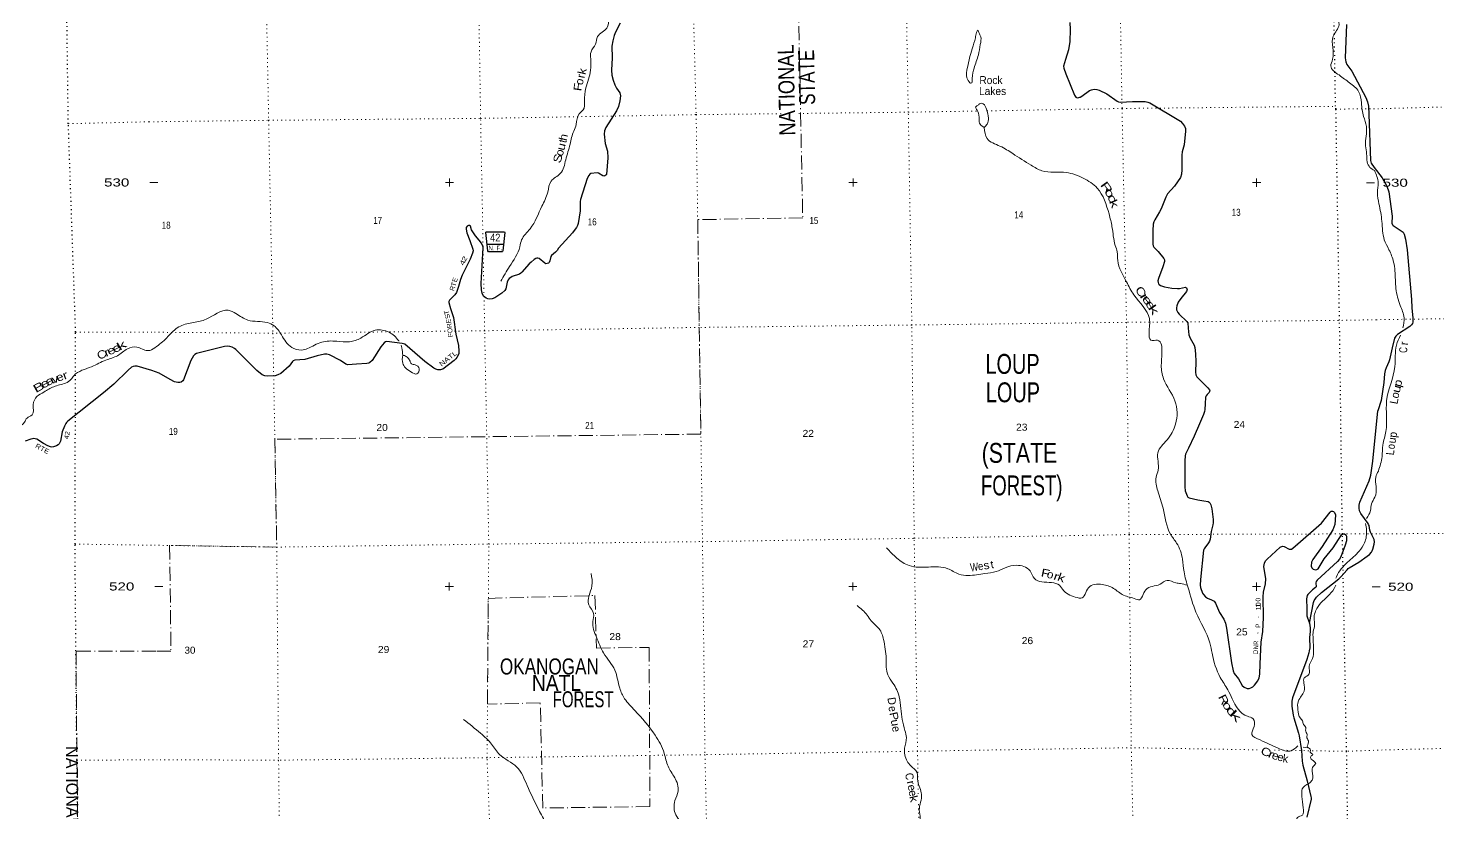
# Model space of a CAD drawing. Header units: feet. Extents: x 244583 to 493183, y 184934 to 372822.
# Drawn here: x 272346 to 307571, y 334633 to 354219 of the extents above; entities that cross this region are included whole.
import ezdxf
from ezdxf.enums import TextEntityAlignment as Align

# ---------------------------------------------------------------- set-up
doc = ezdxf.new("R2010")
doc.units = ezdxf.units.FT
doc.header["$LTSCALE"] = 70
doc.linetypes.add('DOT_DASHED', pattern=[7.7, 5, -1.2, 0.3, -1.2])
doc.linetypes.add('DOTTED', pattern=[1.5, 0.3, -1.2])
for name, color, linetype, lineweight in [('29', 7, 'Continuous', 25), ('30', 7, 'Continuous', 25), ('39', 7, 'Continuous', 13), ('44', 7, 'DOT_DASHED', 13), ('5', 7, 'Continuous', 13), ('6', 7, 'DOTTED', 25), ('7', 7, 'DOTTED', 13)]:
    doc.layers.add(name, color=color, linetype=linetype, lineweight=lineweight)
doc.layers.add('41', color=7, linetype='Continuous')

msp = doc.modelspace()

# ---------------------------------------------------------------- linework, layer by layer
at = {"layer": '29'}
for points in [[(298374.76, 354361.26), (298385.4, 354184.15), (298374.76, 353890.26), (298340.64, 353681.11), (298268.53, 353441.36), (298217.34, 353268.68), (298223.46, 353223.71), (298271.43, 353084.71), (298488.03, 352544.32), (298521.85, 352498.29), (298555.47, 352481.47), (298597.5, 352487.77), (298628.27, 352501.71), (298631.12, 352498.29), (298673.14, 352521.41), (298869.59, 352663.35), (298912.69, 352683.32), (298979.94, 352693.83), (299047.18, 352691.73), (299107.8, 352673.75), (299301.56, 352580.18), (299555.7, 352401.56), (299593.52, 352384.74), (299644.97, 352375.72), (299939.68, 352389.65), (300257.54, 352386.85), (300324.78, 352374.24), (300372.76, 352352.86), (301137.22, 351899.67), (301194.72, 351840.15), (301236.75, 351777.07), (301266.17, 351718.2), (301269.38, 351649.26), (301231.62, 351305.62), (301186.32, 351131.56), (301178.03, 351048.23), (301172.97, 350685.31), (301169.51, 350572.24), (301142.41, 350491.02), (300993.05, 350275.4), (300816.49, 350086.53), (300770.04, 350003.4), (300656.54, 349710.14), (300618.97, 349632.35), (300498.19, 349437.86), (300476.08, 349388.44), (300459.27, 349329.56), (300450.93, 349166.53), (300446.66, 348831.23), (300455.06, 348789.18), (300475.09, 348756.02), (300584.35, 348644.06), (300727.21, 348466.49), (300740.84, 348440.14), (300740.84, 348398.08), (300700.92, 348260.22), (300589.36, 347971.04), (300576.94, 347916.57), (300581.14, 347870.31), (300593.75, 347840.88), (300610.52, 347818.43), (300639.98, 347794.62), (300742.87, 347765.54), (300923.34, 347732.07), (301069.09, 347717.83), (301119.08, 347723.13), (301264.42, 347751.27), (301291.38, 347739.95), (301303.99, 347706.3), (301286.61, 347649.07), (301152.66, 347472.17), (301085.46, 347378.29), (301047.19, 347285.94), (301039.23, 347237.41), (301043.43, 347184.84), (301074.55, 347125.44), (301110.67, 347077.61), (301299.17, 346899.67), (301320.8, 346861.04), (301330.66, 346735.24), (301352.09, 346568.54), (301383.84, 346482.55), (301478.42, 346305.88), (301501.52, 346247.05), (301512.99, 346087.12), (301526.96, 345887.96)], [(287136.96, 354346.47), (287019.28, 354117.28), (286985.01, 354038.57), (286952.04, 353904.91), (286933.68, 353769.15), (286935.32, 353476.95), (286919.11, 353168.16), (286926.82, 353044.9), (286962.3, 352921.41), (287002.47, 352805.2), (287046.95, 352724.15), (287132.06, 352607.51), (287145.35, 352533.95), (287128.54, 352407.79), (287094.92, 352269.02), (287047.91, 352155.82), (286777.12, 351743.48), (286746.1, 351659.24), (286742.08, 351571.23), (286766.71, 351344.14), (286819.01, 351148.03), (286834.38, 350981.16), (286793.91, 350568.93), (286781.82, 350549.02), (286758.71, 350534.3), (286729.29, 350528), (286705.69, 350534.32), (286596.91, 350599.49), (286562.84, 350607.09), (286409.61, 350590.9), (286380.47, 350574.26), (286355.25, 350540.61), (286317.05, 350467.5), (286147.48, 349940.97), (286140.92, 349896.14), (286136.81, 349658.52), (286090.49, 349341.04), (286071.21, 349291.97), (286046.37, 349245.37), (285989.65, 349172.34)], [(305286.71, 354310.22), (305254.54, 353482.49), (305272.48, 353380.72), (305300.77, 353314.27), (305420.44, 353148.87), (305772.74, 352487.15), (305813.49, 352382.78), (305839.54, 352273.29), (305845.67, 352061.83), (305886.11, 350918.14), (305901.75, 350854.12), (305984.21, 350740.44)], [(305984.21, 350740.44), (306183.13, 350488.02), (306297.33, 350277.31), (306348.01, 350137.18), (306426.57, 349525.85), (306421.45, 349352.22), (306437.96, 349310.51), (306456.9, 349291.56), (306703.08, 349125.75), (306733.86, 349079.03), (306766.85, 348952.22), (306808.66, 348686.25), (306914.28, 347448.12), (306925.51, 347238.33), (306949.12, 346978.22), (306944.53, 346877.86), (306935.06, 346844.7), (306916.13, 346811.54), (306869.49, 346769.49), (306565.79, 346577.04), (306518.45, 346532.03), (306491.48, 346478.87), (306430.16, 346244.1), (306366.95, 345937.5), (306345.24, 345892.01), (306281.43, 345743.99), (306258.06, 345676.94), (306235.8, 345594.15), (306220.82, 345378.03), (306156.62, 344929.28), (306067.77, 344665.64)], [(283612.37, 348924.88), (283520.44, 349032.31), (283424.45, 349188.96), (283398.71, 349275.86), (283376, 349290.46), (283348.28, 349292.68), (283315.7, 349274.74), (283293.65, 349246.42), (283289.45, 349204.37), (283306.84, 349107.22), (283379.18, 348919.7), (283456.11, 348704.09), (283461.75, 348657.67), (283449.15, 348603), (283386.29, 348450.29), (283188.58, 348052.1), (283147.59, 347946.1), (283098.46, 347771.46), (283049.89, 347625.25), (283007.47, 347567.48), (282877.59, 347427.6), (282860.78, 347398.16), (282859.74, 347372.07), (282897.05, 347219.89), (282976.08, 347000.3), (283034.8, 346578.63), (283098.85, 346298.18), (283108.73, 346155.48), (283104.42, 346099.55), (283095.2, 346070.34), (283058.3, 345995.67), (283032.97, 345962.88), (282993.05, 345920.48), (282704.2, 345709.2), (282675.74, 345695.83), (282646.44, 345688.68), (282583.4, 345692.89), (282532.97, 345705.5), (282481.49, 345733.48), (282258.04, 345898.82), (281755.49, 346327.9), (281691.6, 346351.26), (281304.81, 346397.35), (281276.38, 346388.88), (281242.76, 346367.85), (281159.94, 346262.47), (280940.28, 345922.03), (280881.34, 345871.62), (280860.33, 345859), (280806.39, 345845.9), (280548.86, 345831.35)], [(285989.65, 349172.34), (285945.34, 349115.28), (285601.38, 348725.17), (285563.07, 348670.29), (285520.43, 348628.28), (285422.28, 348546.23), (285405.35, 348520.4), (285384.46, 348409.56), (285367.82, 348372.27), (285346.63, 348352.79), (285313.01, 348342.27), (285283.59, 348340.17), (285253.03, 348353.08), (285113.36, 348470.27), (285077.67, 348478.95), (285052.45, 348478.95), (285029.34, 348472.64), (284988.59, 348444.76), (284911.63, 348378.05)], [(283705.14, 348781.29), (283671.88, 348855.33), (283612.37, 348924.88)], [(284911.63, 348378.05), (284861.43, 348334.54), (284684.72, 348128.85), (284657.4, 348103.62), (284621.91, 348080.24), (284443.24, 348021.05), (284403.14, 347998.49), (284367.42, 347966.95), (284342.21, 347935.41), (284316.67, 347880.61), (284279.57, 347710.33), (284253.95, 347668.37), (284180.64, 347602.88), (284010.2, 347485.43), (283936.87, 347463.34), (283861.01, 347458.1), (283829.49, 347462.3), (283787, 347481.51), (283755.94, 347502.25), (283726.52, 347533.79), (283691.72, 347601.9), (283671.89, 347685.19), (283664.73, 347847.06), (283713.91, 348743.88), (283705.14, 348781.29)], [(280548.86, 345831.35), (280332.12, 345819.11), (280280.37, 345833.77), (280152.3, 345923.14), (279876.91, 346067.17), (279811.73, 346085.34), (279746.63, 346083.99), (279568.13, 346040.54), (279256.7, 345951.59), (279012.67, 345928.95), (278964.94, 345911.57), (278952.33, 345898.95), (278864, 345781.87), (278657.36, 345603.02), (278586.71, 345562.52), (278515.26, 345537.29), (278337.53, 345529.98), (278263.11, 345537.29), (278191.66, 345566.73), (278059.96, 345673.71), (277536.05, 346199.64), (277503.75, 346223.17), (277443.59, 346258.51), (277384.75, 346275.33), (277325.92, 346283.74), (277250.19, 346274.83), (276550.47, 346100.94), (276506.41, 346077.68), (276472.79, 346039.83), (276410.39, 345927.9), (276223.8, 345445.25), (276208.02, 345417.44), (276166, 345383.8), (276132.37, 345371.18), (276087.86, 345371.07), (276002.09, 345392.21), (275894.41, 345448.53), (275615.45, 345610.89), (275439.54, 345675.17)], [(275439.54, 345675.17), (275067.81, 345780.93), (275009.11, 345783.43), (274969.59, 345776.66), (274931.15, 345759.56), (274841.09, 345682.5), (274489.44, 345333.1), (274226.38, 345118.95), (273333.29, 344407.38), (273303.99, 344377.07), (273284.83, 344350.36), (273252.74, 344283.05), (273198.51, 344139.96), (273150.24, 343906.98), (273139.84, 343877.26), (273116.82, 343841.61), (273091.51, 343818.39), (273056.28, 343795.86), (272976.66, 343765.56), (272938.12, 343759.52), (272902.54, 343765.95), (272834.2, 343795.86), (272726.48, 343854.1), (272560.88, 343958.26), (272522.06, 343971.88), (272485.88, 343973.12), (272456.93, 343971.88), (272411.4, 343962.53), (272266.6, 343913.25)], [(301526.96, 345887.96), (301514.13, 345630.97), (301521.04, 345569.37), (301547.75, 345517.42), (301595.82, 345464.55), (301822.46, 345238.83), (301862.95, 345192.56), (301872.37, 345165.59), (301869.25, 345152.61), (301854.54, 345124.22), (301808.31, 345072.7), (301780.99, 345041.16), (301766.38, 345005.56), (301756.18, 344838.6)], [(301756.18, 344838.6), (301748.03, 344702.75), (301738.97, 344649.01), (301716.09, 344578.96), (301619.59, 344346.62), (301486.29, 344032.67), (301341.82, 343734.35)], [(304363.81, 339364.17), (304462.33, 339881.84), (304479.17, 339931.64), (304502.23, 339968.44), (304540.05, 340018.9), (304661.58, 340129.02), (305097.31, 340475.23), (305149.5, 340525.66), (305305.07, 340700.47), (305332.32, 340727.52), (305359.56, 340746.44), (305596.37, 340889.65), (305809.25, 341036.61), (305859.68, 341082.87), (305910.18, 341140.7), (305929.09, 341172.24), (305943.8, 341213.24), (305977.42, 341339.41), (305985.83, 341399.33), (305979.29, 341458.16), (305886.83, 341641.11), (305870.26, 341687.4), (305851.34, 341802), (305840.84, 341830.39), (305826.13, 341853.12), (305649.55, 342102.35), (305615.99, 342172.08), (305603.38, 342241.46), (305603.39, 342315.06), (305625.85, 342385.89), (305857.98, 342916.11), (305897.57, 343057.31), (305945.38, 343408.2), (306067.77, 344665.64)], [(301341.82, 343734.35), (301268.75, 343583.46), (301257.77, 343547.21), (301249.79, 343415.67), (301246.22, 342768.62), (301259.89, 342673.53), (301306.12, 342547.37), (301327.13, 342515.83), (301360.63, 342495.57), (301577.73, 342448.97), (301723.05, 342421.66)], [(301723.05, 342421.66), (301831.2, 342401.33), (301860.87, 342388.62), (301875.58, 342373.9), (301898.69, 342322.38), (301923.62, 342220.4), (301957.53, 341957.57), (301954.6, 341874.57), (301949.13, 341825.1), (301904.35, 341653.54), (301881.89, 341465.55), (301866.53, 341416.73), (301844.07, 341375.13), (301747.4, 341251.07), (301728.49, 341225.84), (301715.43, 341186.96), (301638.19, 340453.49)], [(304059.17, 341339.3), (304072.09, 341350.74), (304662.16, 341864.33), (304877.09, 342136.11), (304905.68, 342159.44), (304935.1, 342163.65), (304960.31, 342155.24), (304984.12, 342138.97), (305010.74, 342075.33), (305008.27, 341936.06), (304993.93, 341831.42), (304946.18, 341700.61), (304679.58, 341280.32), (304447.59, 340952.5), (304416.51, 340886.32), (304409.77, 340792.69), (304422.37, 340750.64), (304456.19, 340716.07), (304514.83, 340695.97), (304548.45, 340704.38), (304583.41, 340719.47), (304730.05, 340971.29), (304956.98, 341249.44), (305160.88, 341569.3), (305195.66, 341595.92), (305237.69, 341595.92), (305271.31, 341574.89), (305288.73, 341540.47), (305292.32, 341494.99), (305288.12, 341423.5), (305256.77, 341313.89), (305145.23, 341019.78), (305115.81, 340965.11), (305062.67, 340905.61), (304552.66, 340437.33), (304531.71, 340408.96), (304523.4, 340377.26), (304527.42, 340274.58), (304512.8, 340255.46), (304437.92, 340201.64), (304355.13, 340117.72), (304325.78, 340085.14), (304308.9, 340054.64), (304290.82, 339974), (304295.64, 339726.23), (304296.3, 339552.11), (304310.13, 339500.88), (304363.81, 339364.17)], [(301638.19, 340453.49), (301636.03, 340315.38), (301642.55, 340259.92), (301686.47, 340117.73), (301715.88, 340079.88), (301766.28, 340027.43), (301812.54, 339993.66), (301919.26, 339952.91), (301980.65, 339911.66), (302013.84, 339868.78), (302115.35, 339635.69), (302221.75, 339463.19), (302262.23, 339369.17), (302292.7, 339243.39), (302414.56, 338380.01), (302455.54, 338176.94), (302484.4, 338113.82), (302592.15, 337975.62), (302682.24, 337810.75), (302732.92, 337764.81), (302804.36, 337739.58), (302859, 337739.58), (302901.62, 337750.11), (302947.25, 337777.43), (302993.48, 337815.27), (303069.13, 337924.61), (303102.75, 338000.31), (303123.3, 338090.6), (303134.36, 338352.9), (303158.22, 338891.66), (303199.53, 339156.78), (303215, 339503.85), (303206.91, 340023.62), (303216.22, 340142.96), (303267.28, 340347.7), (303270.85, 340475.19), (303224.56, 340777.86), (303228.83, 340824.23), (303241.44, 340866.29), (303266.65, 340920.96), (303309.8, 340965.56), (303635.41, 341260.46), (303686.92, 341286.83), (303731.95, 341283.2), (303855.02, 341215.33), (303888.64, 341211.13), (303917.16, 341213.58), (303951.68, 341240.57), (304072.09, 341350.74)], [(304363.81, 339364.17), (304363.81, 339364.17), (304380.35, 339253.52), (304380.35, 339156.8), (304367.74, 339009.61), (304369.92, 338749.92), (304358.47, 338677.86), (304350.93, 338626.92), (304300.1, 338458.64), (303940.87, 337503.79), (303924.44, 337416.8), (303920.25, 337363.18), (303922.69, 337295.72), (303953.87, 337073.01), (303968.84, 337000.68), (304093.49, 336617.05), (304105.16, 336552.59), (304160.52, 336183.51), (304182.92, 335919.68), (304199.96, 335817.75), (304302.4, 335433.53), (304401.46, 335038.64), (304405.66, 335001.84), (304402.37, 334968.62), (304300.6, 334522.43)]]:
    msp.add_lwpolyline(points, dxfattribs=at)
at = {"layer": '30'}
msp.add_line((283817.63, 348827.04), (284222.7, 348827.04), dxfattribs=at)
msp.add_lwpolyline([(283863.48, 348636.49), (283844.5, 348638.6), (283833.26, 348658.29), (283777.73, 349118.95), (283783.35, 349130.2), (283797.41, 349138.64), (284238.81, 349137.23), (284245.84, 349133.01), (284252.87, 349117.54), (284205.77, 348663.92), (284196.63, 348644.93), (284186.1, 348635.78)], close=True, dxfattribs=at)
at = {"layer": '39'}
msp.add_line((304207.47, 336272.56), (304324.14, 336258.08), dxfattribs=at)
for points in [[(284152.49, 347903.44), (284374.42, 348271.15), (284631.26, 348764.35), (284675.76, 348934.35), (284886.61, 349211.12), (285182.99, 349777.41), (285328.41, 350126.11), (285414.08, 350403.52), (285642.1, 350591.69), (285779.52, 350934.25), (285886.1, 351324.9), (285922.57, 351490.78), (286037.94, 351818.96), (286113.72, 352078.11), (286215.53, 352180.13), (286247.4, 352394.39), (286279.94, 352727.72), (286400.07, 353168.97), (286402.83, 353457.58), (286410.92, 353633.24), (286521.85, 353820.12), (286574.19, 354010.39), (286805.97, 354222.81), (286851.59, 354471.53), (286917.1, 354922.27), (286995.93, 355268.22), (286880.96, 355612.04), (286882.28, 355850.18), (287021.42, 356041.4), (287307.73, 356252.41), (287446.9, 356441.62), (287517.81, 356773.35), (287641.08, 357117.77), (287774.4, 357288.75), (287985.94, 357504.99), (288074.32, 357721.89), (288110.03, 357954.35), (288256.03, 358252.61), (288128.54, 358808.18), (288076.29, 359493.74), (288083.27, 359766.25), (288266.75, 360141.6), (288356.21, 360441.26), (288342.55, 360576.31), (288522.19, 360757.89), (288735.52, 360994.33), (288873.93, 361250.12), (288988.07, 361332.1), (289254.2, 361365.29), (289533.72, 361640.8), (289790.82, 361934.22), (289920.76, 362224.23), (289989.91, 362533.75), (290127.43, 362690.65), (290336.16, 362799.9), (290435.56, 363111.77), (290774.17, 363517.08), (290764.21, 363858.01), (290821, 364189.6), (290938.47, 364334.17), (290914.37, 364499.38), (291017.4, 364847.61), (291113.64, 365098.52)], [(300978.74, 363593.14), (301057.33, 363484.81), (301102.42, 363249.19), (301136.72, 363074), (301489.75, 362746.92), (301618.09, 362469.85), (301667.31, 361695.46), (301710.1, 361661.63), (301741.98, 361345.15), (301840.04, 360714.58), (302139.53, 360124.57), (302308.4, 360011.4), (302162.18, 359555.74), (302138.53, 359151.87), (302323.67, 358851.2), (302502.24, 358419.29), (302615.37, 358236.89), (302621.78, 358029.1), (302735.05, 357834.6), (303032.11, 357811.63), (303201.97, 357964.85), (303501.21, 358280.93), (303676.06, 358351.47), (304072.91, 358252.91), (304136.57, 358158.76), (304206.94, 358008.19), (304364.04, 357864.61), (304550.75, 357604.32), (304601.62, 357392.99), (304587.72, 357195.07), (304462.92, 356985.84), (304647.46, 356737.63), (304773.27, 356329.35), (304969.38, 355952.12), (304997.66, 355597.26), (305045.07, 355335.44), (304982.82, 355128.91), (305017.44, 354572.32), (305103.26, 354306.88), (304959.16, 354018.74), (304941.5, 353443.4), (304896.96, 353277.43), (305101.44, 353051.64), (305366.16, 352854.77), (305590.67, 352643.33), (305660.6, 352353.5), (305714.92, 352017.08), (305787.56, 351764.88), (305764.23, 351284.11), (305792.22, 351083.4), (305806.4, 350882.15), (305874.81, 350745.46), (305985.01, 350664)], [(295879.09, 352855.35), (295804.77, 352977.71), (295817.87, 353244.24), (295933.74, 353705.62), (296015.37, 353982.99), (296044.16, 354114.48), (296069.78, 354169.24), (296115.21, 354080.95), (296150.42, 354002.63), (296138.44, 353814.83), (296090.96, 353551.96), (295981.62, 353225.86), (295938.21, 352961.02), (295903.16, 352847.62), (295878.85, 352855.43)], [(296236.8, 351743.39), (296132.9, 351824.99), (296107.22, 351951.84), (296078.81, 352141.22), (296033.59, 352211.36), (296019.07, 352245.5), (296071.07, 352288.45), (296118.99, 352335.4), (296207.86, 352332.34), (296292.2, 352196.04), (296343.16, 351976.63), (296308.53, 351826.92), (296236.18, 351743.87)], [(296236.8, 351743.39), (296308.64, 351463.67), (296629.79, 351275.49), (296948.9, 351089.3), (297406.51, 350797.68), (297676.59, 350661.41), (298290.89, 350615.69), (298708.39, 350477), (299058.52, 350226.58), (299354.6, 349582.04), (299428.9, 349264.01), (299510.98, 348794.71), (299559.26, 348633.8), (299573.79, 348422.07), (299791.91, 347885.65), (299975.29, 347562.76), (300363.61, 346973.73), (300353.61, 346612.39), (300400.07, 346433.3), (300569.71, 346429.11), (300678.19, 346123.56), (300659.74, 345794.42), (300718, 345466.12), (301002.93, 344914.29), (301019.62, 344337.32), (300804.07, 343941.43), (300575.53, 343622.09), (300586.54, 343188.34), (300532.04, 343010.15), (300572.3, 342667.53), (300706.45, 342235.13), (300889.48, 341589.35), (301043.47, 341365.02), (301191.39, 340965.06), (301229.32, 340648.65), (301330.77, 340252.21), (301527.56, 339638.87), (301873.49, 338871.79), (301928.91, 338616.11), (302135.7, 338010.95), (302320.89, 337706.25), (302432.51, 337479.44), (302813.04, 337041.67), (302955.09, 336978.66), (302977.52, 336783.15), (302925.2, 336590.87), (303128.71, 336449.82), (303577.28, 336242.86), (303907.09, 336179.89), (304071.07, 336305.11)], [(305985.01, 350664), (306084.19, 350361.31), (306060.86, 350112.04), (306100.72, 349835.76), (306172.1, 349398.31), (306233.81, 348938.41), (306349.98, 348687.96), (306467.23, 348382.92), (306510.47, 347936.8), (306524.93, 347718.65), (306632.39, 347296.09), (306729.39, 346992.66), (306699.78, 346735.36)], [(275428.65, 346186.5), (275742.03, 346426.63), (275869.76, 346557.19), (276147.83, 346782.23), (276481.93, 346874.69), (276793.96, 346954.81), (277344.63, 347176.79), (277537.36, 347096.17), (277838.05, 346931.98), (278323.31, 346870.72), (278491.79, 346791.85), (278674.1, 346561.78), (278930.02, 346251.79), (279175.07, 346185.88), (279326.07, 346223.86), (279679.61, 346381.12), (280054.87, 346405.42), (280378.06, 346392.83), (280657.65, 346484.7), (281014.82, 346678.32), (281364.66, 346629.69), (281601.26, 346420.4), (281611.45, 346405.69)], [(271991.09, 344273.7), (272068.68, 344269.84), (272253.24, 344382.92), (272316.75, 344486.52), (272441.13, 344564.51), (272472.71, 344821.17), (272565.46, 345023.98), (272737.93, 345136.78), (272984.9, 345270.54), (273276.77, 345360.37), (273419.15, 345454.7), (273488.87, 345544.23), (273930.76, 345768.83), (274288.45, 345936.04), (274576.08, 346043.99), (274830.72, 346216.19), (275058.47, 346258.92), (275198.36, 346207.9), (275332.02, 346172.96), (275436.63, 346187.62)], [(281667.64, 346308.2), (281686.12, 346237.69), (281704.37, 346054.25)], [(306639.12, 346557.19), (306536.87, 346307.09), (306498.77, 345773.74), (306291.91, 344918.89), (306273.92, 344154.03), (306198.41, 343814.32), (306177.9, 343524.66), (306085.37, 343164.02)], [(281704.37, 346054.25), (281706.65, 345854.49), (281770.5, 345744.2), (281911.02, 345638.79), (282060.96, 345592.01), (282116.08, 345715.71), (282018, 345817.55), (281920.78, 345844.74), (281887.79, 345904.92), (281834.33, 345989.09), (281746.88, 346044.63), (281704.37, 346054.25)], [(306085.37, 343164.02), (306019.65, 343013.96), (306026.39, 342777.93), (305997.15, 342509.21), (305912.17, 342348.85), (305891.94, 342175.08), (305785.88, 341983.26)], [(305760.88, 341850.86), (305790.5, 341687.62), (305739.57, 341374.26), (305606.69, 341164.94), (305317.13, 340885.29), (305038.56, 340527.06), (305024.7, 340490.88)], [(293796.57, 341249.04), (294051.88, 340991.52), (294362.94, 340803.23), (294843.87, 340768.16), (295322.84, 340727.01), (295602.99, 340592.86), (295833.57, 340557.05), (296254.98, 340606.08), (296533.06, 340653.53), (296760.1, 340750.88), (297046.12, 340810.52), (297224.09, 340784.23), (297380.87, 340668.91), (297492.07, 340478.42), (297919.23, 340378.17), (298113.76, 340315.73), (298222.37, 340175.67), (298559.49, 340003.8), (298652.56, 339986.66), (298841.37, 340249.06), (299187.67, 340333.59), (299467.41, 340235.77), (299719.72, 340064.99), (300021.64, 339969.42), (300088.54, 339945.94), (300273.4, 340200.23), (300629.2, 340337.33), (300807.78, 340434.14), (301024.5, 340373.96), (301141.85, 340353.05), (301310.85, 340317.03)], [(286412.3, 340608.88), (286432.02, 340296.31), (286354.62, 339825.26), (286476.26, 339604.61), (286454.28, 339408.62), (286547.59, 339016.13), (286721.66, 338624.53), (287005.23, 338191.75), (287127.48, 337741.05), (287249.58, 337480.05), (287503.27, 337188.21), (288015.1, 336568.24), (288238.29, 336118.66), (288334.89, 335792.8), (288501.68, 335508.07), (288588.27, 335174.03), (288508.2, 334937.04), (288530.45, 334580.09), (288748.1, 334261.62), (288772.5, 334070.17), (288720.01, 333716.44), (288819, 333533.89), (289101.58, 333187.88), (289366.31, 332813.41), (289519.81, 332631.46), (290101.04, 332476.41), (290346.28, 332216.76), (290603.44, 331797.82), (290852.68, 331542.25), (290985.97, 331362.09), (291062.14, 331233.77), (291286.99, 330992.06), (291397.25, 330884.3), (291452.92, 330959.58), (291533.9, 330940.29), (291556.77, 330706.45), (291671.98, 330518.02), (291669.65, 330368.66), (291880.62, 330104.6), (292222.89, 329658.34), (292255.42, 329285.36), (292318.85, 328858.24), (292283.63, 328583.4), (292261.6, 328213.86), (292418.39, 327920.95), (292642.95, 327527.88), (292649.02, 327350.36), (292738.04, 327157.61), (293008.42, 326995.1), (293251.7, 326731.4), (293440.99, 326420.68), (293749.08, 325961.94), (293867.86, 325638.34), (293865.8, 325558.38)], [(305022.5, 340318.7), (305009.05, 340282.55), (304865.95, 340083.21), (304546.9, 339734.62), (304481.62, 339439.27), (304493.08, 339320.33), (304456.35, 339161.31), (304451.71, 339073.13), (304467.97, 338690.43), (304442.03, 338486.33), (304353.47, 338285.57), (304347.65, 338087.74), (304299.69, 338044.83), (304233.58, 337999.71), (304222.87, 337876.49), (304227.28, 337666.66), (304086.7, 337424.97), (304073.03, 337206.87), (304136.06, 336991.64), (304197.62, 336905.54), (304204.13, 336865.25), (304269.89, 336765.07), (304266.63, 336696.42), (304302.22, 336585.82), (304301.17, 336501.05), (304342.67, 336402.63), (304313.94, 336267.1), (304364.73, 336239.41), (304385.49, 336189.19), (304379.94, 336144.73), (304445.16, 336090.96), (304395.32, 336035.92), (304428.56, 335953.55), (304518.47, 335859.69), (304454.7, 335786.34), (304429.79, 335669.02), (304434.3, 335451.12), (304344.43, 335365.38), (304184.45, 335230.43), (304176.5, 335042.66), (304205.99, 334758.45), (304187.88, 334576.62), (304061.36, 334516.71), (304052.91, 334373.34), (304134.36, 334136.11), (304257.28, 333980.05), (304324.73, 333908.14), (304387.66, 333700.98), (304469.44, 333435.5), (304591.15, 333208.8), (304703.41, 332947.57), (304814.75, 332450.93), (304749.4, 332080.44), (304750.59, 331799.95), (304545.67, 331383.4), (304504.86, 331218.07), (304497.69, 330961.7), (304392.87, 330770.85), (304382.67, 330603.25), (304308.55, 330551.98), (304283.69, 330430.63), (304205.65, 330369.23), (304203.13, 330236.01), (304065.7, 330071.04), (303997.05, 329894.71), (303945.24, 329658.04), (303785.08, 329539.23), (303742.3, 329395.48), (303707, 329304.28), (303752.91, 329173.61), (303699.65, 329064.05), (303745.1, 328973.74), (303662.55, 328777.09), (303616.66, 328552.58), (303584.6, 328354.46), (303612.13, 328241.75), (303481.47, 328191.88), (303360.92, 328140.11), (303346.66, 327974.47), (303267.66, 327820.23)], [(293057.96, 339804.09), (293311.03, 339566.72), (293409.57, 339424.53), (293609.69, 339226.94), (293719.77, 338957.74), (293783.8, 338478.15), (293826.74, 338077.03), (293956.34, 337866.56), (294113.66, 337527.25), (294151.3, 337237.06), (294252.45, 336689.27), (294292.88, 336508.09), (294245.38, 336247.24), (294309.68, 335921.03), (294401.88, 335802.98), (294555.13, 335643.22), (294575.79, 335425.5), (294670.44, 335093.57), (294612.35, 334699.41), (294636.88, 334495.86), (294627.58, 334249.56), (294734.93, 334042.88), (294865.82, 333897), (294913.21, 333812.77), (295223.37, 333350.01), (295367.98, 333063.02), (295606.57, 332855.77), (295724.9, 332748.1), (295770.94, 332429.75), (295664.81, 331998.75), (295483.02, 331829.25), (295120.31, 331766.74), (294997.06, 331597.89), (294790.42, 331482.61), (294756.83, 331242.1), (294902.99, 330995.48), (294959.91, 330608.65), (295010.96, 330381.17)], [(283227.59, 336961.61), (283651.48, 336617.15), (283925.15, 336343.68), (284125.93, 336087.58), (284555.51, 335775.47), (284813.15, 335314.16), (285104.73, 334709.94), (285195.56, 334535.37), (285413.91, 334156.36), (285545.21, 333796.57), (285777.55, 333429.83), (286000.53, 332998.4), (286103.48, 332646.38), (286114.85, 332357.93), (286051.35, 332084.79), (285783.19, 331876.01), (285580.75, 331569.06), (285536.11, 331235.59), (285611.55, 330994.26), (285786.18, 330729.8), (285873.02, 330551.15), (286122.26, 330295.58), (286332.91, 330059.77), (286605.67, 329689.43), (286787.64, 329489.63), (287167.98, 329245.59), (287317.6, 329227.05), (287511.27, 329063.7), (287705.91, 328815.61), (287850.3, 328724.37), (288071.15, 328656.16), (288267.19, 328462.57), (288664.16, 328176.33), (288957.93, 327911.17), (289096.25, 327644.29), (289246.27, 327413.86), (289543.91, 327162.86), (289730.22, 326936.87), (289808.37, 326635.03), (289975.23, 326344.25), (290212.73, 326056.26), (290311.63, 325881.78), (290349.14, 325781.16)]]:
    msp.add_spline(points, degree=3, dxfattribs=at)
at = {"layer": '44'}
for points in [[(288761.15, 369315.34), (288782.28, 367860.18), (294076.92, 367996.95), (299435.8, 368104.42), (299494.62, 362777.46), (294157.25, 362700.64), (294303.1, 354842.48), (291593.44, 354812.97), (291700.55, 349485), (289077.12, 349440.17), (289154.43, 344085.4), (278507.14, 343957.69), (278556.93, 341265.18), (275880.08, 341309.77), (275913.89, 338663.64), (275531.93, 338668.68)], [(283821.57, 337350.54), (283843.81, 339986.09), (286509.19, 340055.91), (286546.72, 338743.3), (287862.57, 338760.73), (287882.92, 334788.94), (285206.87, 334751.26), (285141.93, 337374.63), (283834.34, 337347.24)], [(275531.93, 338668.68), (273540.98, 338670.49), (273563, 335958.53), (273634.85, 330597.16), (273678.32, 325265.35), (273696.53, 323127.96)]]:
    msp.add_lwpolyline(points, dxfattribs=at)
at = {"layer": '5'}
for p, q in [((275387.08, 350368.79), (275588.81, 350368.78)), ((282769.79, 350368.49), (282971.51, 350368.46)), ((282870.64, 350267.61), (282870.66, 350469.34)), ((292856.12, 350366.73), (293057.85, 350366.69)), ((292956.96, 350265.85), (292957, 350467.57)), ((302942.44, 350364.15), (303144.17, 350364.09)), ((303043.27, 350263.25), (303043.33, 350464.98)), ((305989.39, 350362.75), (305787.67, 350362.82)), ((275511.95, 340282.85), (275713.66, 340282.84)), ((282768.45, 340282.56), (282970.16, 340282.54)), ((282869.29, 340181.69), (282869.32, 340383.4)), ((292853.95, 340280.82), (293055.66, 340280.77)), ((292954.79, 340179.94), (292954.83, 340381.65)), ((302939.45, 340278.25), (303141.16, 340278.19)), ((303040.27, 340177.36), (303040.33, 340379.07)), ((306128.14, 340276.81), (305926.43, 340276.87))]:
    msp.add_line(p, q, dxfattribs=at)
at = {"layer": '6'}
for points in [[(273696.53, 323127.96), (273677.72, 325261.53), (273634.84, 330587.57), (273563.35, 335945.62), (273515.7, 341340.24), (273531.73, 346634.6), (273348.82, 351836.07), (273277.56, 357171.91), (273316.6, 362391.84)], [(305437.73, 323540.66), (305417.06, 325595.77), (305368.6, 330898.63), (305292.28, 336166.86), (305185.87, 341594.2), (305114.86, 346927.07), (305024.34, 352201.21), (305015.48, 352269.72), (304938.01, 356780.67)]]:
    msp.add_lwpolyline(points, dxfattribs=at)
at = {"layer": '7'}
for p, q in [((305024.34, 352201.21), (305964.05, 352205.74)), ((273348.82, 351836.07), (275368.33, 351883.56)), ((273531.73, 346634.6), (275433.37, 346629.95)), ((273515.7, 341340.24), (275499.22, 341311.64)), ((273563.35, 335945.62), (275565.53, 335955.05)), ((294664.58, 330833.44), (294592.01, 334898.53))]:
    msp.add_line(p, q, dxfattribs=at)
for points in [[(284010.43, 330805.03), (283811.88, 336007.45), (283855.97, 341339.57), (283752.73, 346666.03), (283651.79, 351968.31), (283564.7, 357294.95), (283502.76, 362541.15), (283496.58, 367854.55), (283451.39, 369247.01)], [(288761.15, 369315.34), (288782.28, 367860.18), (288815.88, 362619.73), (288898.01, 357373.75), (289037.43, 352061.81), (289116.28, 346749.2), (289195.52, 341402.29), (289258.29, 336083.45), (289373.43, 330775.28), (289361.58, 325449.57), (289401.02, 323326.5)], [(294588.32, 335105.14), (294569.31, 336170.08), (294486.39, 341484.66), (294427.59, 346809.6), (294338.65, 352122.1), (294241.46, 357448.63), (294157.25, 362700.64), (294080.6, 367997.12), (294050.36, 369384.71)], [(299407.39, 369456.23), (299435.8, 368104.42), (299494.62, 362777.46), (299589.28, 357495.3), (299679.87, 352215.11), (299791.32, 346876.63), (299855.88, 341577.99), (299910.6, 336257.04), (300029.1, 330831.86)], [(278274.94, 356104.48), (278354.47, 351920.17), (278461.61, 346605.86), (278556.93, 341265.18), (278603.55, 335946.16), (278663.82, 330669.67)], [(305964.05, 352205.74), (310273.82, 352324.18), (315710.89, 352447.74), (320795.38, 352614.64), (326237.53, 352685.72), (331529.24, 352800.23), (335430.77, 352852.1)], [(296308.44, 352156.4), (299679.87, 352215.11), (305015.48, 352269.72)], [(275368.33, 351883.56), (278354.47, 351920.17), (283651.79, 351968.31), (289037.43, 352061.81), (291180.72, 352086.19)], [(291603, 352090.99), (294338.65, 352122.1), (296069.49, 352152.24)], [(335655.66, 347512.47), (331615.1, 347474.33), (326276.55, 347377.07), (320961.64, 347209.49), (315689.13, 347044.8), (310357.54, 347004.31), (306036.44, 346942.74)], [(282763.83, 346654.78), (278461.61, 346605.86), (275433.37, 346629.95)], [(306036.44, 346942.74), (305088.64, 346924.76), (299791.32, 346876.63), (294423.55, 346809.56), (289116.28, 346749.2), (283752.73, 346666.03), (282995.74, 346657.42)], [(306110.02, 341594.57), (310424.11, 341631.5), (315723.13, 341683.46), (321029.96, 341850.87), (326354.29, 342053.03), (331723.74, 342120.59), (336716.62, 342179.72)], [(275499.22, 341311.64), (278556.93, 341265.18), (283855.97, 341339.57), (289195.52, 341402.29), (294486.39, 341484.66), (299855.88, 341577.99), (305185.87, 341594.2), (306110.02, 341594.57)], [(336797.47, 336836.94), (331802.44, 336748.03), (326422.68, 336690.37), (321093.35, 336536.65), (315787.94, 336399.61), (310479.58, 336309.03), (306184.23, 336200.23)], [(303060.35, 336204.26), (299910.6, 336257.04), (294569.31, 336170.08), (289258.29, 336083.45), (283811.88, 336007.45), (278603.55, 335946.16), (275565.53, 335955.05)], [(306184.23, 336200.23), (305292.28, 336166.86), (303473.16, 336197.34)]]:
    msp.add_lwpolyline(points, dxfattribs=at)

# ---------------------------------------------------------------- texts
at = {"layer": '30'}
for s, height, rotation, width, p in [('42', 194, 0.63, 0.9, (284017.46, 348894.66)), ('N. F.', 114.1, 0.63, 0.95, (284017.21, 348675.78)), ('4', 120, 63.595, 1.4, (283253.03, 348339.3)), ('2', 120, 63.595, 1.4, (283301.37, 348436.67)), ('T', 120, 74.288, 1.15, (283036.55, 347809.88)), ('T', 120, 104.794, 1.15, (282860.53, 347136.51)), ('S', 120, 109.794, 1.1, (282877.54, 347045.75)), ('NATL', 120, 38.184, 1.25, (282876.19, 345926.65)), ('42', 120, 78.295, 1.1, (273373.27, 344046.9)), ('RTE', 120, 331.602, 1.15, (272671.86, 343667.64)), ('0', 120, 90.892, 0.9, (303138.47, 339953.8)), ('0', 120, 90.892, 0.9, (303142.42, 339841.96)), ('P', 120, 87.448, 0.75, (303135.83, 339299.73)), ('R', 120, 87.464, 0.7, (303087.45, 338875.74)), ('D', 120, 87.464, 0.7, (303077.33, 338647.2)), ('N', 120, 87.464, 0.7, (303082.39, 338761.47))]:
    msp.add_text(s, height=height, rotation=rotation, dxfattribs=dict(at, width=width)).set_placement(p, align=Align.CENTER)
for s, rotation, p in [('R', 71.624, (283002.71, 347705.26)), ('E', 74.288, (283067.91, 347921.36)), ('FORE', 97.928, (282935.8, 346742.99)), ('1', 90.892, (303140.89, 339799.84)), ('1', 90.892, (303143.61, 339736.03)), ('-', 90.892, (303144.83, 339514.31)), ('-', 81.144, (303121.14, 339108.35))]:
    msp.add_text(s, height=120, rotation=rotation, dxfattribs=at).set_placement(p, align=Align.CENTER)
at = {"layer": '41'}
for s, rotation, width, p in [('o', 75.2, 1.05, (286215.28, 352862.05)), ('k', 77.1, 1.15, (286287.28, 353122.23)), ('r', 78.381, 1.1, (286252.19, 353006.02)), ('F', 82.192, 1.25, (286179.73, 352739.94)), ('h', 77.128, 1.1, (285816.71, 351476.99)), ('u', 75.256, 1.2, (285759.64, 351237.75)), ('S', 72.336, 1.25, (285674.4, 350938.99)), ('o', 74.224, 1.1, (285720.46, 351088.4)), ('R', 305.69, 1.6, (299213.72, 350181.92)), ('o', 300.166, 1.5, (299285.14, 350053.51)), ('c', 299.899, 1.65, (299351.42, 349917.61)), ('k', 293.933, 1.5, (299390.82, 349799.65)), ('C', 300.134, 1.35, (300062.93, 347594.99)), ('r', 303.054, 1.75, (300156.72, 347467.29)), ('e', 306.794, 1.7, (300235.64, 347364.64)), ('e', 305.794, 1.65, (300313.95, 347249.75)), ('k', 303.47, 1.8, (300387.2, 347138.14)), ('e', 23.13, 1.3, (274455.7, 346085.71)), ('e', 26.295, 1.35, (274592.68, 346148.29)), ('k', 30.942, 1.7, (274728.43, 346218.12)), ('C', 24.84, 1.2, (274223.31, 345983.02)), ('r', 23.013, 1.45, (274345.66, 346035.87)), ('C', 87.684, 0.75, (306806.65, 346183.11)), ('e', 20.165, 1.2, (273168.91, 345419.01)), ('r', 20.729, 1.35, (273303.11, 345464.71)), ('B', 29.564, 1.55, (272656.87, 345176.56)), ('e', 27.465, 1.4, (272802.55, 345263.06)), ('a', 24.812, 1.4, (272923.38, 345325.29)), ('v', 19.105, 1.25, (273050.28, 345371.26)), ('u', 74.309, 1.25, (306633.65, 345188.06)), ('p', 74.309, 1.2, (306665.54, 345333.59)), ('o', 83.115, 0.85, (306498.44, 343764.94)), ('p', 84.21, 0.95, (306545.16, 344062.22)), ('L', 84.231, 0.9, (306480.23, 343619.67)), ('W', 7.65, 0.8, (295998.51, 340669.82)), ('e', 7.65, 0.9, (296157.77, 340691.83)), ('s', 8.618, 1.1, (296304.87, 340715.13)), ('F', 347.711, 1.35, (297747.04, 340517.1)), ('o', 344.041, 1.1, (297861.86, 340487.29)), ('k', 339.999, 1.35, (298130.69, 340409.37)), ('r', 340.373, 1.35, (298007.01, 340442.99)), ('R', 296.253, 1.35, (302130.77, 337413.02)), ('e', 279.124, 0.95, (293852.27, 337212.93)), ('P', 283.308, 1.2, (293888.43, 337021.06)), ('o', 301.367, 1.5, (302228.38, 337251.88)), ('c', 306.73, 1.9, (302330.71, 337110.53)), ('k', 314.46, 2.25, (302444.42, 336982.85)), ('u', 280.616, 1.1, (293914.7, 336862.83)), ('C', 333.806, 1.25, (303230.41, 336065.47)), ('r', 336.666, 1.45, (303368.24, 336006.95)), ('e', 341.537, 1.15, (303483.9, 335965.47)), ('C', 279.471, 0.9, (294271.41, 335524.51)), ('r', 282.366, 1.15, (294308.75, 335363.19)), ('e', 285.054, 1.05, (294333.59, 335236.04)), ('e', 284.045, 1.05, (294358.34, 335098.88)), ('k', 283.44, 1.2, (294380.35, 334959.64))]:
    msp.add_text(s, height=200, rotation=rotation, dxfattribs=dict(at, width=width)).set_placement(p, align=Align.CENTER)
at = {"layer": '41', "width": 0.95}
for s, p in [('Rock', (296114.96, 352824.45)), ('Lakes', (296105.69, 352550.61))]:
    msp.add_text(s, height=200, dxfattribs=at).set_placement(p)
at = {"layer": '41'}
for s, rotation, p in [('t', 75.256, (285796.74, 351377.35)), ('r', 84.952, (306823.48, 346344.3)), ('L', 79.794, (306575.37, 344895.14)), ('o', 76.365, (306599.69, 345036.43)), ('u', 82.67, (306521.14, 343919.08)), ('t', 10.75, (296448.8, 340736.41)), ('D', 278.865, (293830.37, 337405.97)), ('e', 280.616, (293941.1, 336708.06)), ('e', 346.937, (303619.51, 335925.7)), ('k', 352.664, (303752.37, 335886.18))]:
    msp.add_text(s, height=200, rotation=rotation, dxfattribs=at).set_placement(p, align=Align.CENTER)
at = {"layer": '44'}
for s, width, p in [('NATIONAL', 0.85, (291517.56, 351542.59)), ('STATE', 0.8, (292012.07, 352308.07))]:
    msp.add_text(s, height=400, rotation=91.152, dxfattribs=dict(at, width=width)).set_placement(p)
for s, height, width, p in [('LOUP', 495.8, 0.75, (296266.23, 345591.17)), ('LOUP', 495.8, 0.75, (296275.55, 344881.69)), ('(STATE', 495.8, 0.8, (296172.92, 343369.39)), ('FOREST)', 495.8, 0.7, (296154.26, 342557.23)), ('OKANOGAN', 400, 0.8, (284134.03, 338085.61)), ('NATL', 400, 0.9, (284931.11, 337676.3)), ('FOREST', 400, 0.7, (285454.08, 337266.81))]:
    msp.add_text(s, height=height, dxfattribs=dict(at, width=width)).set_placement(p)
msp.add_text('  NATIONAL  FOREST   BDY', height=300, rotation=270.509, dxfattribs=at).set_placement((273284.67, 336519.09))
at = {"layer": '5', "width": 1.4}
for s, p in [('530   ', (275186.94, 350267.95)), ('520   ', (275311.84, 340182.01))]:
    msp.add_text(s, height=201.7, rotation=359.996, dxfattribs=at).set_placement(p, align=Align.RIGHT)
for s, p in [('530   ', (306191.09, 350261.83)), ('520   ', (306329.81, 340175.89))]:
    msp.add_text(s, height=201.7, rotation=359.981, dxfattribs=at).set_placement(p)
at = {"layer": '7'}
for s, width, p in [('17', 0.85, (280968.16, 349335.15)), ('16', 0.85, (286328.95, 349299.01)), ('15', 0.85, (291868.99, 349330.25)), ('14', 0.85, (296988.15, 349474.71)), ('13', 0.85, (302421.88, 349536.04)), ('18', 0.85, (275683.94, 349214.91)), ('19', 0.85, (275861.86, 344066.85)), ('20', 1.1, (281046.25, 344164.41)), ('21', 0.85, (286263.61, 344213.92)), ('22', 1.1, (291694.89, 344016.8)), ('23', 1.1, (297030.74, 344171.63)), ('24', 1.1, (302468.91, 344241.08)), ('25', 1.1, (302531.86, 339061.07)), ('28', 1.1, (286869.45, 338942.98)), ('27', 1.1, (291697.88, 338761.19)), ('26', 1.1, (297172.73, 338843.13)), ('30', 1.05, (276251.57, 338604.71)), ('29', 1.1, (281084.74, 338622.13))]:
    msp.add_text(s, height=175, dxfattribs=dict(at, width=width)).set_placement(p)

doc.saveas('drawing.dxf')
